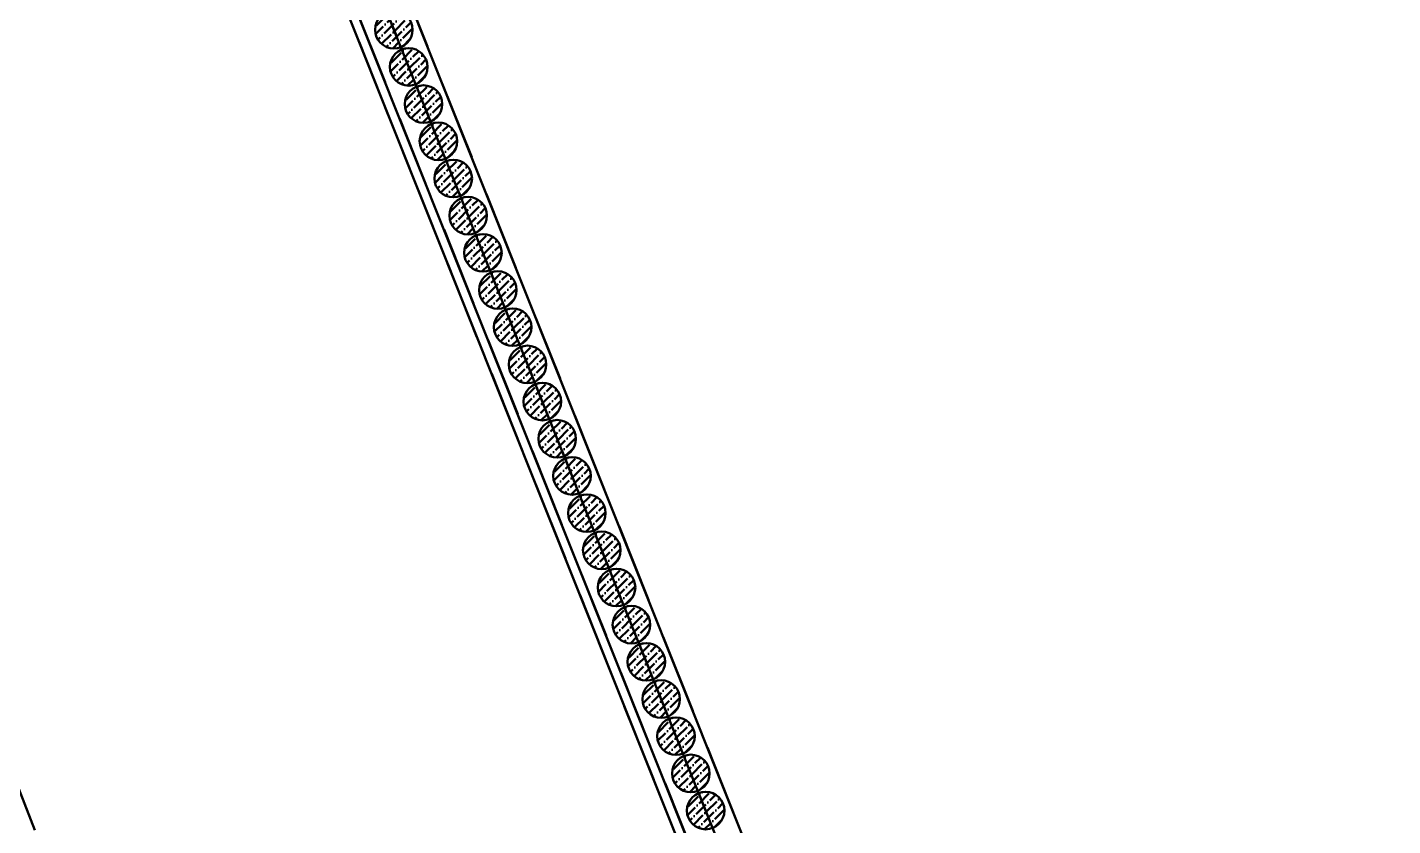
# Model space of a CAD drawing. Extents: x 9773 to 10136, y 10676 to 11757.
# Drawn here: x 9909.9 to 9964.5, y 11221.7 to 11253.6 of the extents above; entities that cross this region are included whole.
import ezdxf

# ---------------------------------------------------------------- set-up
doc = ezdxf.new("R2010")
doc.units = 0
for name, pattern in [('CONTI', [0]), ('DASHDOT', [1, 0.5, -0.25, 0, -0.25]), ('HIDDEN2', [4.7625, 3.175, -1.5875])]:
    doc.linetypes.add(name, pattern=pattern)
for name, color, linetype, lineweight in [('HATCH', 8, 'Continuous', 0), ('OSI', 3, 'DASHDOT', 9), ('SIZE', 142, 'Continuous', 9), ('ПС', 5, 'Continuous', 40)]:
    doc.layers.add(name, color=color, linetype=linetype, lineweight=lineweight)
doc.layers.add('HIDDEN', color=6, linetype='HIDDEN2')
doc.layers.add('PILE_HID', color=40, linetype='CONTI')
pattern_1 = [(45, (-56.15383, 138.01232), (0.1178658616, 0.4321748258), [0.555625, -0.111125, 0, -0.111125])]
pattern_2 = [(45, (-55.56034, 136.52646), (0.1178658616, 0.4321748258), [0.555625, -0.111125, 0, -0.111125])]
pattern_3 = [(45, (-54.96685, 135.0406), (0.1178658616, 0.4321748258), [0.555625, -0.111125, 0, -0.111125])]
pattern_4 = [(45, (-54.37336, 133.55475), (0.1178658616, 0.4321748258), [0.555625, -0.111125, 0, -0.111125])]
pattern_5 = [(45, (-53.77987, 132.0689), (0.1178658616, 0.4321748258), [0.555625, -0.111125, 0, -0.111125])]
pattern_6 = [(45, (-53.18637, 130.58303), (0.1178658616, 0.4321748258), [0.555625, -0.111125, 0, -0.111125])]
pattern_7 = [(45, (-52.59288, 129.09718), (0.1178658616, 0.4321748258), [0.555625, -0.111125, 0, -0.111125])]
pattern_8 = [(45, (-51.9994, 127.61132), (0.1178658616, 0.4321748258), [0.555625, -0.111125, 0, -0.111125])]
pattern_9 = [(45, (-51.4059, 126.12546), (0.1178658616, 0.4321748258), [0.555625, -0.111125, 0, -0.111125])]
pattern_10 = [(45, (-50.81241, 124.6396), (0.1178658616, 0.4321748258), [0.555625, -0.111125, 0, -0.111125])]
pattern_11 = [(45, (-50.21892, 123.15375), (0.1178658616, 0.4321748258), [0.555625, -0.111125, 0, -0.111125])]
pattern_12 = [(45, (-49.62543, 121.6679), (0.1178658616, 0.4321748258), [0.555625, -0.111125, 0, -0.111125])]
pattern_13 = [(45, (-49.03194, 120.18204), (0.1178658616, 0.4321748258), [0.555625, -0.111125, 0, -0.111125])]
pattern_14 = [(45, (-48.43845, 118.69618), (0.1178658616, 0.4321748258), [0.555625, -0.111125, 0, -0.111125])]
pattern_15 = [(45, (-47.84496, 117.21033), (0.1178658616, 0.4321748258), [0.555625, -0.111125, 0, -0.111125])]
pattern_16 = [(45, (-47.25147, 115.72447), (0.1178658616, 0.4321748258), [0.555625, -0.111125, 0, -0.111125])]
pattern_17 = [(45, (-46.65798, 114.23861), (0.1178658616, 0.4321748258), [0.555625, -0.111125, 0, -0.111125])]
pattern_18 = [(45, (-46.0645, 112.75276), (0.1178658616, 0.4321748258), [0.555625, -0.111125, 0, -0.111125])]
pattern_19 = [(45, (-45.471, 111.2669), (0.1178658616, 0.4321748258), [0.555625, -0.111125, 0, -0.111125])]
pattern_20 = [(45, (-44.8775, 109.78104), (0.1178658616, 0.4321748258), [0.555625, -0.111125, 0, -0.111125])]
pattern_21 = [(45, (-44.28402, 108.29519), (0.1178658616, 0.4321748258), [0.555625, -0.111125, 0, -0.111125])]
pattern_22 = [(45, (-43.69053, 106.80933), (0.1178658616, 0.4321748258), [0.555625, -0.111125, 0, -0.111125])]

# ---------------------------------------------------------------- blocks, each defined once
blk = doc.blocks.new('45245242')
at = {"layer": 'HATCH', "lineweight": 50}
h = blk.add_hatch(dxfattribs=at)
h.set_pattern_fill('ANSI36', color=5, scale=0.07)
h.set_pattern_definition(pattern_1)
h.paths.add_polyline_path([(9924.322, 11254.196, 0.306578), (9923.851, 11253.5, 0.095507), (9923.905, 11253.221), (9924.601, 11253.5)])
h.paths.add_polyline_path([(9924.322, 11254.196), (9924.601, 11253.5), (9925.297, 11253.779, 0.414214)])
h.paths.add_polyline_path([(9925.351, 11253.5, 0.095507), (9925.297, 11253.779), (9924.601, 11253.5), (9924.88, 11252.804, 0.306578)])
h.paths.add_polyline_path([(9924.601, 11253.5), (9923.905, 11253.221, 0.414214), (9924.88, 11252.804)])
h = blk.add_hatch(dxfattribs=at)
h.set_pattern_fill('ANSI36', color=5, scale=0.07)
h.set_pattern_definition(pattern_2)
h.paths.add_polyline_path([(9924.916, 11252.71, 0.306578), (9924.445, 11252.014, 0.095507), (9924.498, 11251.735), (9925.195, 11252.014)])
h.paths.add_polyline_path([(9924.916, 11252.71), (9925.195, 11252.014), (9925.891, 11252.293, 0.414214)])
h.paths.add_polyline_path([(9925.945, 11252.014, 0.095507), (9925.891, 11252.293), (9925.195, 11252.014), (9925.473, 11251.318, 0.306578)])
h.paths.add_polyline_path([(9925.195, 11252.014), (9924.498, 11251.735, 0.414214), (9925.473, 11251.318)])
h = blk.add_hatch(dxfattribs=at)
h.set_pattern_fill('ANSI36', color=5, scale=0.07)
h.set_pattern_definition(pattern_3)
h.paths.add_polyline_path([(9925.509, 11251.224, 0.306578), (9925.038, 11250.528, 0.095507), (9925.092, 11250.249), (9925.788, 11250.528)])
h.paths.add_polyline_path([(9925.509, 11251.224), (9925.788, 11250.528), (9926.484, 11250.807, 0.414214)])
h.paths.add_polyline_path([(9926.538, 11250.528, 0.095507), (9926.484, 11250.807), (9925.788, 11250.528), (9926.067, 11249.832, 0.306578)])
h.paths.add_polyline_path([(9925.788, 11250.528), (9925.092, 11250.249, 0.414214), (9926.067, 11249.832)])
h = blk.add_hatch(dxfattribs=at)
h.set_pattern_fill('ANSI36', color=5, scale=0.07)
h.set_pattern_definition(pattern_4)
h.paths.add_polyline_path([(9926.103, 11249.739, 0.306578), (9925.632, 11249.042, 0.095507), (9925.685, 11248.763), (9926.382, 11249.042)])
h.paths.add_polyline_path([(9926.103, 11249.739), (9926.382, 11249.042), (9927.078, 11249.321, 0.414214)])
h.paths.add_polyline_path([(9927.132, 11249.042, 0.095507), (9927.078, 11249.321), (9926.382, 11249.042), (9926.66, 11248.346, 0.306578)])
h.paths.add_polyline_path([(9926.382, 11249.042), (9925.685, 11248.763, 0.414214), (9926.66, 11248.346)])
h = blk.add_hatch(dxfattribs=at)
h.set_pattern_fill('ANSI36', color=5, scale=0.07)
h.set_pattern_definition(pattern_5)
h.paths.add_polyline_path([(9926.696, 11248.253, 0.306578), (9926.225, 11247.556, 0.095507), (9926.279, 11247.278), (9926.975, 11247.556)])
h.paths.add_polyline_path([(9926.696, 11248.253), (9926.975, 11247.556), (9927.671, 11247.835, 0.414214)])
h.paths.add_polyline_path([(9927.725, 11247.556, 0.095507), (9927.671, 11247.835), (9926.975, 11247.556), (9927.254, 11246.86, 0.306578)])
h.paths.add_polyline_path([(9926.975, 11247.556), (9926.279, 11247.278, 0.414214), (9927.254, 11246.86)])
h = blk.add_hatch(dxfattribs=at)
h.set_pattern_fill('ANSI36', color=5, scale=0.07)
h.set_pattern_definition(pattern_6)
h.paths.add_polyline_path([(9927.29, 11246.767, 0.306578), (9926.819, 11246.071, 0.095507), (9926.872, 11245.792), (9927.569, 11246.071)])
h.paths.add_polyline_path([(9927.29, 11246.767), (9927.569, 11246.071), (9928.265, 11246.349, 0.414214)])
h.paths.add_polyline_path([(9928.319, 11246.071, 0.095507), (9928.265, 11246.349), (9927.569, 11246.071), (9927.847, 11245.374, 0.306578)])
h.paths.add_polyline_path([(9927.569, 11246.071), (9926.872, 11245.792, 0.414214), (9927.847, 11245.374)])
h = blk.add_hatch(dxfattribs=at)
h.set_pattern_fill('ANSI36', color=5, scale=0.07)
h.set_pattern_definition(pattern_7)
h.paths.add_polyline_path([(9927.883, 11245.281, 0.306578), (9927.412, 11244.585, 0.095507), (9927.466, 11244.306), (9928.162, 11244.585)])
h.paths.add_polyline_path([(9927.883, 11245.281), (9928.162, 11244.585), (9928.858, 11244.863, 0.414214)])
h.paths.add_polyline_path([(9928.912, 11244.585, 0.095507), (9928.858, 11244.863), (9928.162, 11244.585), (9928.441, 11243.888, 0.306578)])
h.paths.add_polyline_path([(9928.162, 11244.585), (9927.466, 11244.306, 0.414214), (9928.441, 11243.888)])
h = blk.add_hatch(dxfattribs=at)
h.set_pattern_fill('ANSI36', color=5, scale=0.07)
h.set_pattern_definition(pattern_8)
h.paths.add_polyline_path([(9928.477, 11243.795, 0.306578), (9928.006, 11243.099, 0.095507), (9928.059, 11242.82), (9928.756, 11243.099)])
h.paths.add_polyline_path([(9928.477, 11243.795), (9928.756, 11243.099), (9929.452, 11243.378, 0.414214)])
h.paths.add_polyline_path([(9929.506, 11243.099, 0.095507), (9929.452, 11243.378), (9928.756, 11243.099), (9929.034, 11242.403, 0.306578)])
h.paths.add_polyline_path([(9928.756, 11243.099), (9928.059, 11242.82, 0.414214), (9929.034, 11242.403)])
h = blk.add_hatch(dxfattribs=at)
h.set_pattern_fill('ANSI36', color=5, scale=0.07)
h.set_pattern_definition(pattern_9)
h.paths.add_polyline_path([(9929.07, 11242.309, 0.306578), (9928.599, 11241.613, 0.095507), (9928.653, 11241.334), (9929.349, 11241.613)])
h.paths.add_polyline_path([(9929.07, 11242.309), (9929.349, 11241.613), (9930.045, 11241.892, 0.414214)])
h.paths.add_polyline_path([(9930.099, 11241.613, 0.095507), (9930.045, 11241.892), (9929.349, 11241.613), (9929.628, 11240.917, 0.306578)])
h.paths.add_polyline_path([(9929.349, 11241.613), (9928.653, 11241.334, 0.414214), (9929.628, 11240.917)])
h = blk.add_hatch(dxfattribs=at)
h.set_pattern_fill('ANSI36', color=5, scale=0.07)
h.set_pattern_definition(pattern_10)
h.paths.add_polyline_path([(9929.664, 11240.823, 0.306578), (9929.193, 11240.127, 0.095507), (9929.246, 11239.848), (9929.943, 11240.127)])
h.paths.add_polyline_path([(9929.664, 11240.823), (9929.943, 11240.127), (9930.639, 11240.406, 0.414214)])
h.paths.add_polyline_path([(9930.693, 11240.127, 0.095507), (9930.639, 11240.406), (9929.943, 11240.127), (9930.221, 11239.431, 0.306578)])
h.paths.add_polyline_path([(9929.943, 11240.127), (9929.246, 11239.848, 0.414214), (9930.221, 11239.431)])
h = blk.add_hatch(dxfattribs=at)
h.set_pattern_fill('ANSI36', color=5, scale=0.07)
h.set_pattern_definition(pattern_11)
h.paths.add_polyline_path([(9930.257, 11239.338, 0.306578), (9929.786, 11238.641, 0.095507), (9929.84, 11238.362), (9930.536, 11238.641)])
h.paths.add_polyline_path([(9930.257, 11239.338), (9930.536, 11238.641), (9931.232, 11238.92, 0.414214)])
h.paths.add_polyline_path([(9931.286, 11238.641, 0.095507), (9931.232, 11238.92), (9930.536, 11238.641), (9930.815, 11237.945, 0.306578)])
h.paths.add_polyline_path([(9930.536, 11238.641), (9929.84, 11238.362, 0.414214), (9930.815, 11237.945)])
h = blk.add_hatch(dxfattribs=at)
h.set_pattern_fill('ANSI36', color=5, scale=0.07)
h.set_pattern_definition(pattern_12)
h.paths.add_polyline_path([(9930.851, 11237.852, 0.306578), (9930.38, 11237.155, 0.095507), (9930.433, 11236.877), (9931.13, 11237.155)])
h.paths.add_polyline_path([(9930.851, 11237.852), (9931.13, 11237.155), (9931.826, 11237.434, 0.414214)])
h.paths.add_polyline_path([(9931.88, 11237.155, 0.095507), (9931.826, 11237.434), (9931.13, 11237.155), (9931.408, 11236.459, 0.306578)])
h.paths.add_polyline_path([(9931.13, 11237.155), (9930.433, 11236.877, 0.414214), (9931.408, 11236.459)])
h = blk.add_hatch(dxfattribs=at)
h.set_pattern_fill('ANSI36', color=5, scale=0.07)
h.set_pattern_definition(pattern_13)
h.paths.add_polyline_path([(9931.444, 11236.366, 0.306578), (9930.973, 11235.67, 0.095507), (9931.027, 11235.391), (9931.723, 11235.67)])
h.paths.add_polyline_path([(9931.444, 11236.366), (9931.723, 11235.67), (9932.419, 11235.948, 0.414214)])
h.paths.add_polyline_path([(9932.473, 11235.67, 0.095507), (9932.419, 11235.948), (9931.723, 11235.67), (9932.002, 11234.973, 0.306578)])
h.paths.add_polyline_path([(9931.723, 11235.67), (9931.027, 11235.391, 0.414214), (9932.002, 11234.973)])
h = blk.add_hatch(dxfattribs=at)
h.set_pattern_fill('ANSI36', color=5, scale=0.07)
h.set_pattern_definition(pattern_14)
h.paths.add_polyline_path([(9932.038, 11234.88, 0.306578), (9931.567, 11234.184, 0.095507), (9931.62, 11233.905), (9932.317, 11234.184)])
h.paths.add_polyline_path([(9932.038, 11234.88), (9932.317, 11234.184), (9933.013, 11234.462, 0.414214)])
h.paths.add_polyline_path([(9933.067, 11234.184, 0.095507), (9933.013, 11234.462), (9932.317, 11234.184), (9932.595, 11233.487, 0.306578)])
h.paths.add_polyline_path([(9932.317, 11234.184), (9931.62, 11233.905, 0.414214), (9932.595, 11233.487)])
h = blk.add_hatch(dxfattribs=at)
h.set_pattern_fill('ANSI36', color=5, scale=0.07)
h.set_pattern_definition(pattern_15)
h.paths.add_polyline_path([(9932.631, 11233.394, 0.306578), (9932.16, 11232.698, 0.095507), (9932.214, 11232.419), (9932.91, 11232.698)])
h.paths.add_polyline_path([(9932.631, 11233.394), (9932.91, 11232.698), (9933.606, 11232.977, 0.414214)])
h.paths.add_polyline_path([(9933.66, 11232.698, 0.095507), (9933.606, 11232.977), (9932.91, 11232.698), (9933.189, 11232.002, 0.306578)])
h.paths.add_polyline_path([(9932.91, 11232.698), (9932.214, 11232.419, 0.414214), (9933.189, 11232.002)])
h = blk.add_hatch(dxfattribs=at)
h.set_pattern_fill('ANSI36', color=5, scale=0.07)
h.set_pattern_definition(pattern_16)
h.paths.add_polyline_path([(9933.225, 11231.908, 0.306578), (9932.754, 11231.212, 0.095507), (9932.807, 11230.933), (9933.504, 11231.212)])
h.paths.add_polyline_path([(9933.225, 11231.908), (9933.504, 11231.212), (9934.2, 11231.491, 0.414214)])
h.paths.add_polyline_path([(9934.254, 11231.212, 0.095507), (9934.2, 11231.491), (9933.504, 11231.212), (9933.782, 11230.516, 0.306578)])
h.paths.add_polyline_path([(9933.504, 11231.212), (9932.807, 11230.933, 0.414214), (9933.782, 11230.516)])
h = blk.add_hatch(dxfattribs=at)
h.set_pattern_fill('ANSI36', color=5, scale=0.07)
h.set_pattern_definition(pattern_17)
h.paths.add_polyline_path([(9933.818, 11230.422, 0.306578), (9933.347, 11229.726, 0.095507), (9933.401, 11229.447), (9934.097, 11229.726)])
h.paths.add_polyline_path([(9933.818, 11230.422), (9934.097, 11229.726), (9934.793, 11230.005, 0.414214)])
h.paths.add_polyline_path([(9934.847, 11229.726, 0.095507), (9934.793, 11230.005), (9934.097, 11229.726), (9934.376, 11229.03, 0.306578)])
h.paths.add_polyline_path([(9934.097, 11229.726), (9933.401, 11229.447, 0.414214), (9934.376, 11229.03)])
h = blk.add_hatch(dxfattribs=at)
h.set_pattern_fill('ANSI36', color=5, scale=0.07)
h.set_pattern_definition(pattern_18)
h.paths.add_polyline_path([(9934.412, 11228.937, 0.306578), (9933.941, 11228.24, 0.095507), (9933.994, 11227.961), (9934.691, 11228.24)])
h.paths.add_polyline_path([(9934.412, 11228.937), (9934.691, 11228.24), (9935.387, 11228.519, 0.414214)])
h.paths.add_polyline_path([(9935.441, 11228.24, 0.095507), (9935.387, 11228.519), (9934.691, 11228.24), (9934.969, 11227.544, 0.306578)])
h.paths.add_polyline_path([(9934.691, 11228.24), (9933.994, 11227.961, 0.414214), (9934.969, 11227.544)])
h = blk.add_hatch(dxfattribs=at)
h.set_pattern_fill('ANSI36', color=5, scale=0.07)
h.set_pattern_definition(pattern_19)
h.paths.add_polyline_path([(9935.005, 11227.451, 0.306578), (9934.534, 11226.754, 0.095507), (9934.588, 11226.476), (9935.284, 11226.754)])
h.paths.add_polyline_path([(9935.005, 11227.451), (9935.284, 11226.754), (9935.98, 11227.033, 0.414214)])
h.paths.add_polyline_path([(9936.034, 11226.754, 0.095507), (9935.98, 11227.033), (9935.284, 11226.754), (9935.563, 11226.058, 0.306578)])
h.paths.add_polyline_path([(9935.284, 11226.754), (9934.588, 11226.476, 0.414214), (9935.563, 11226.058)])
h = blk.add_hatch(dxfattribs=at)
h.set_pattern_fill('ANSI36', color=5, scale=0.07)
h.set_pattern_definition(pattern_20)
h.paths.add_polyline_path([(9935.599, 11225.965, 0.306578), (9935.128, 11225.269, 0.095507), (9935.181, 11224.99), (9935.878, 11225.269)])
h.paths.add_polyline_path([(9935.599, 11225.965), (9935.878, 11225.269), (9936.574, 11225.547, 0.414214)])
h.paths.add_polyline_path([(9936.628, 11225.269, 0.095507), (9936.574, 11225.547), (9935.878, 11225.269), (9936.156, 11224.572, 0.306578)])
h.paths.add_polyline_path([(9935.878, 11225.269), (9935.181, 11224.99, 0.414214), (9936.156, 11224.572)])
h = blk.add_hatch(dxfattribs=at)
h.set_pattern_fill('ANSI36', color=5, scale=0.07)
h.set_pattern_definition(pattern_21)
h.paths.add_polyline_path([(9936.192, 11224.479, 0.306578), (9935.721, 11223.783, 0.095507), (9935.775, 11223.504), (9936.471, 11223.783)])
h.paths.add_polyline_path([(9936.192, 11224.479), (9936.471, 11223.783), (9937.167, 11224.061, 0.414214)])
h.paths.add_polyline_path([(9937.221, 11223.783, 0.095507), (9937.167, 11224.061), (9936.471, 11223.783), (9936.75, 11223.086, 0.306578)])
h.paths.add_polyline_path([(9936.471, 11223.783), (9935.775, 11223.504, 0.414214), (9936.75, 11223.086)])
h = blk.add_hatch(dxfattribs=at)
h.set_pattern_fill('ANSI36', color=5, scale=0.07)
h.set_pattern_definition(pattern_22)
h.paths.add_polyline_path([(9936.786, 11222.993, 0.306578), (9936.314, 11222.297, 0.095507), (9936.368, 11222.018), (9937.064, 11222.297)])
h.paths.add_polyline_path([(9936.786, 11222.993), (9937.064, 11222.297), (9937.761, 11222.576, 0.414214)])
h.paths.add_polyline_path([(9937.814, 11222.297, 0.095507), (9937.761, 11222.576), (9937.064, 11222.297), (9937.343, 11221.601, 0.306578)])
h.paths.add_polyline_path([(9937.064, 11222.297), (9936.368, 11222.018, 0.414214), (9937.343, 11221.601)])
at = {"layer": 'HIDDEN', "color": 5, "lineweight": 50}
blk.add_line((9939.554, 11146.039), (9907.096, 11229.645), dxfattribs=at)
for points in [[(9912.194, 11285.91), (9910.708, 11285.316), (9949.508, 11188.178), (9950.994, 11188.772), (9951.958, 11186.357), (9950.472, 11185.764), (9962.582, 11159.026), (9962.773, 11158.971), (9964.525, 11160.069), (9953.431, 11184.56), (9954.817, 11185.13), (9952.258, 11191.538), (9950.679, 11190.908), (9913.437, 11284.145), (9915.016, 11284.776), (9912.494, 11291.091)], [(9911.191, 11284.109), (9910.847, 11283.972), (9948.682, 11189.248), (9949.026, 11189.386)]]:
    blk.add_lwpolyline(points, dxfattribs=at)
at = {"layer": 'OSI', "color": 5, "lineweight": 50, "ltscale": 2, "flags": 128}
blk.add_lwpolyline([(9860.073, 11421.816), (9861.045, 11418.751), (9862.016, 11415.686), (9863.952, 11409.577), (9866.625, 11402.227), (9869.308, 11394.849), (9872.607, 11385.409), (9876.019, 11376.023), (9879.525, 11366.729), (9883.125, 11357.451), (9886.79, 11348.177), (9890.491, 11338.898), (9910.357, 11289.16), (9911.843, 11289.754), (9913.624, 11285.296), (9912.138, 11284.703), (9950.121, 11189.608), (9952.304, 11190.48)], dxfattribs=at)
at = {"layer": 'PILE_HID', "color": 5, "lineweight": 50, "ltscale": 100}
for centre in [(9924.601, 11253.5), (9925.195, 11252.014), (9925.788, 11250.528), (9926.382, 11249.042), (9926.975, 11247.556), (9927.569, 11246.071), (9928.162, 11244.585), (9928.756, 11243.099), (9929.349, 11241.613), (9929.943, 11240.127), (9930.536, 11238.641), (9931.13, 11237.155), (9931.723, 11235.67), (9932.317, 11234.184), (9932.91, 11232.698), (9933.504, 11231.212), (9934.097, 11229.726), (9934.691, 11228.24), (9935.284, 11226.754), (9935.878, 11225.269), (9936.471, 11223.783), (9937.064, 11222.297)]:
    blk.add_circle(centre, 0.75, dxfattribs=at)

msp = doc.modelspace()

# ---------------------------------------------------------------- hatches: boundary and pattern name
at = {"layer": 'ПС', "lineweight": 50}
h = msp.add_hatch(dxfattribs=at)
h.set_pattern_fill('ANSI36', color=5, scale=0.07)
h.set_pattern_definition(pattern_1)
h.paths.add_polyline_path([(9924.322, 11254.196, 0.306578), (9923.851, 11253.5, 0.095507), (9923.905, 11253.221), (9924.601, 11253.5)])
h.paths.add_polyline_path([(9924.322, 11254.196), (9924.601, 11253.5), (9925.297, 11253.779, 0.414214)])
h.paths.add_polyline_path([(9925.351, 11253.5, 0.095507), (9925.297, 11253.779), (9924.601, 11253.5), (9924.88, 11252.804, 0.306578)])
h.paths.add_polyline_path([(9924.601, 11253.5), (9923.905, 11253.221, 0.414214), (9924.88, 11252.804)])
h = msp.add_hatch(dxfattribs=at)
h.set_pattern_fill('ANSI36', color=5, scale=0.07)
h.set_pattern_definition(pattern_2)
h.paths.add_polyline_path([(9924.916, 11252.71, 0.306578), (9924.445, 11252.014, 0.095507), (9924.498, 11251.735), (9925.195, 11252.014)])
h.paths.add_polyline_path([(9924.916, 11252.71), (9925.195, 11252.014), (9925.891, 11252.293, 0.414214)])
h.paths.add_polyline_path([(9925.945, 11252.014, 0.095507), (9925.891, 11252.293), (9925.195, 11252.014), (9925.473, 11251.318, 0.306578)])
h.paths.add_polyline_path([(9925.195, 11252.014), (9924.498, 11251.735, 0.414214), (9925.473, 11251.318)])
h = msp.add_hatch(dxfattribs=at)
h.set_pattern_fill('ANSI36', color=5, scale=0.07)
h.set_pattern_definition(pattern_3)
h.paths.add_polyline_path([(9925.509, 11251.224, 0.306578), (9925.038, 11250.528, 0.095507), (9925.092, 11250.249), (9925.788, 11250.528)])
h.paths.add_polyline_path([(9925.509, 11251.224), (9925.788, 11250.528), (9926.484, 11250.807, 0.414214)])
h.paths.add_polyline_path([(9926.538, 11250.528, 0.095507), (9926.484, 11250.807), (9925.788, 11250.528), (9926.067, 11249.832, 0.306578)])
h.paths.add_polyline_path([(9925.788, 11250.528), (9925.092, 11250.249, 0.414214), (9926.067, 11249.832)])
h = msp.add_hatch(dxfattribs=at)
h.set_pattern_fill('ANSI36', color=5, scale=0.07)
h.set_pattern_definition(pattern_4)
h.paths.add_polyline_path([(9926.103, 11249.739, 0.306578), (9925.632, 11249.042, 0.095507), (9925.685, 11248.763), (9926.382, 11249.042)])
h.paths.add_polyline_path([(9926.103, 11249.739), (9926.382, 11249.042), (9927.078, 11249.321, 0.414214)])
h.paths.add_polyline_path([(9927.132, 11249.042, 0.095507), (9927.078, 11249.321), (9926.382, 11249.042), (9926.66, 11248.346, 0.306578)])
h.paths.add_polyline_path([(9926.382, 11249.042), (9925.685, 11248.763, 0.414214), (9926.66, 11248.346)])
h = msp.add_hatch(dxfattribs=at)
h.set_pattern_fill('ANSI36', color=5, scale=0.07)
h.set_pattern_definition(pattern_5)
h.paths.add_polyline_path([(9926.696, 11248.253, 0.306578), (9926.225, 11247.556, 0.095507), (9926.279, 11247.278), (9926.975, 11247.556)])
h.paths.add_polyline_path([(9926.696, 11248.253), (9926.975, 11247.556), (9927.671, 11247.835, 0.414214)])
h.paths.add_polyline_path([(9927.725, 11247.556, 0.095507), (9927.671, 11247.835), (9926.975, 11247.556), (9927.254, 11246.86, 0.306578)])
h.paths.add_polyline_path([(9926.975, 11247.556), (9926.279, 11247.278, 0.414214), (9927.254, 11246.86)])
h = msp.add_hatch(dxfattribs=at)
h.set_pattern_fill('ANSI36', color=5, scale=0.07)
h.set_pattern_definition(pattern_6)
h.paths.add_polyline_path([(9927.29, 11246.767, 0.306578), (9926.819, 11246.071, 0.095507), (9926.872, 11245.792), (9927.569, 11246.071)])
h.paths.add_polyline_path([(9927.29, 11246.767), (9927.569, 11246.071), (9928.265, 11246.349, 0.414214)])
h.paths.add_polyline_path([(9928.319, 11246.071, 0.095507), (9928.265, 11246.349), (9927.569, 11246.071), (9927.847, 11245.374, 0.306578)])
h.paths.add_polyline_path([(9927.569, 11246.071), (9926.872, 11245.792, 0.414214), (9927.847, 11245.374)])
h = msp.add_hatch(dxfattribs=at)
h.set_pattern_fill('ANSI36', color=5, scale=0.07)
h.set_pattern_definition(pattern_7)
h.paths.add_polyline_path([(9927.883, 11245.281, 0.306578), (9927.412, 11244.585, 0.095507), (9927.466, 11244.306), (9928.162, 11244.585)])
h.paths.add_polyline_path([(9927.883, 11245.281), (9928.162, 11244.585), (9928.858, 11244.863, 0.414214)])
h.paths.add_polyline_path([(9928.912, 11244.585, 0.095507), (9928.858, 11244.863), (9928.162, 11244.585), (9928.441, 11243.888, 0.306578)])
h.paths.add_polyline_path([(9928.162, 11244.585), (9927.466, 11244.306, 0.414214), (9928.441, 11243.888)])
h = msp.add_hatch(dxfattribs=at)
h.set_pattern_fill('ANSI36', color=5, scale=0.07)
h.set_pattern_definition(pattern_8)
h.paths.add_polyline_path([(9928.477, 11243.795, 0.306578), (9928.006, 11243.099, 0.095507), (9928.059, 11242.82), (9928.756, 11243.099)])
h.paths.add_polyline_path([(9928.477, 11243.795), (9928.756, 11243.099), (9929.452, 11243.378, 0.414214)])
h.paths.add_polyline_path([(9929.506, 11243.099, 0.095507), (9929.452, 11243.378), (9928.756, 11243.099), (9929.034, 11242.403, 0.306578)])
h.paths.add_polyline_path([(9928.756, 11243.099), (9928.059, 11242.82, 0.414214), (9929.034, 11242.403)])
h = msp.add_hatch(dxfattribs=at)
h.set_pattern_fill('ANSI36', color=5, scale=0.07)
h.set_pattern_definition(pattern_9)
h.paths.add_polyline_path([(9929.07, 11242.309, 0.306578), (9928.599, 11241.613, 0.095507), (9928.653, 11241.334), (9929.349, 11241.613)])
h.paths.add_polyline_path([(9929.07, 11242.309), (9929.349, 11241.613), (9930.045, 11241.892, 0.414214)])
h.paths.add_polyline_path([(9930.099, 11241.613, 0.095507), (9930.045, 11241.892), (9929.349, 11241.613), (9929.628, 11240.917, 0.306578)])
h.paths.add_polyline_path([(9929.349, 11241.613), (9928.653, 11241.334, 0.414214), (9929.628, 11240.917)])
h = msp.add_hatch(dxfattribs=at)
h.set_pattern_fill('ANSI36', color=5, scale=0.07)
h.set_pattern_definition(pattern_10)
h.paths.add_polyline_path([(9929.664, 11240.823, 0.306578), (9929.193, 11240.127, 0.095507), (9929.246, 11239.848), (9929.943, 11240.127)])
h.paths.add_polyline_path([(9929.664, 11240.823), (9929.943, 11240.127), (9930.639, 11240.406, 0.414214)])
h.paths.add_polyline_path([(9930.693, 11240.127, 0.095507), (9930.639, 11240.406), (9929.943, 11240.127), (9930.221, 11239.431, 0.306578)])
h.paths.add_polyline_path([(9929.943, 11240.127), (9929.246, 11239.848, 0.414214), (9930.221, 11239.431)])
h = msp.add_hatch(dxfattribs=at)
h.set_pattern_fill('ANSI36', color=5, scale=0.07)
h.set_pattern_definition(pattern_11)
h.paths.add_polyline_path([(9930.257, 11239.338, 0.306578), (9929.786, 11238.641, 0.095507), (9929.84, 11238.362), (9930.536, 11238.641)])
h.paths.add_polyline_path([(9930.257, 11239.338), (9930.536, 11238.641), (9931.232, 11238.92, 0.414214)])
h.paths.add_polyline_path([(9931.286, 11238.641, 0.095507), (9931.232, 11238.92), (9930.536, 11238.641), (9930.815, 11237.945, 0.306578)])
h.paths.add_polyline_path([(9930.536, 11238.641), (9929.84, 11238.362, 0.414214), (9930.815, 11237.945)])
h = msp.add_hatch(dxfattribs=at)
h.set_pattern_fill('ANSI36', color=5, scale=0.07)
h.set_pattern_definition(pattern_12)
h.paths.add_polyline_path([(9930.851, 11237.852, 0.306578), (9930.38, 11237.155, 0.095507), (9930.433, 11236.877), (9931.13, 11237.155)])
h.paths.add_polyline_path([(9930.851, 11237.852), (9931.13, 11237.155), (9931.826, 11237.434, 0.414214)])
h.paths.add_polyline_path([(9931.88, 11237.155, 0.095507), (9931.826, 11237.434), (9931.13, 11237.155), (9931.408, 11236.459, 0.306578)])
h.paths.add_polyline_path([(9931.13, 11237.155), (9930.433, 11236.877, 0.414214), (9931.408, 11236.459)])
h = msp.add_hatch(dxfattribs=at)
h.set_pattern_fill('ANSI36', color=5, scale=0.07)
h.set_pattern_definition(pattern_13)
h.paths.add_polyline_path([(9931.444, 11236.366, 0.306578), (9930.973, 11235.67, 0.095507), (9931.027, 11235.391), (9931.723, 11235.67)])
h.paths.add_polyline_path([(9931.444, 11236.366), (9931.723, 11235.67), (9932.419, 11235.948, 0.414214)])
h.paths.add_polyline_path([(9932.473, 11235.67, 0.095507), (9932.419, 11235.948), (9931.723, 11235.67), (9932.002, 11234.973, 0.306578)])
h.paths.add_polyline_path([(9931.723, 11235.67), (9931.027, 11235.391, 0.414214), (9932.002, 11234.973)])
h = msp.add_hatch(dxfattribs=at)
h.set_pattern_fill('ANSI36', color=5, scale=0.07)
h.set_pattern_definition(pattern_14)
h.paths.add_polyline_path([(9932.038, 11234.88, 0.306578), (9931.567, 11234.184, 0.095507), (9931.62, 11233.905), (9932.317, 11234.184)])
h.paths.add_polyline_path([(9932.038, 11234.88), (9932.317, 11234.184), (9933.013, 11234.462, 0.414214)])
h.paths.add_polyline_path([(9933.067, 11234.184, 0.095507), (9933.013, 11234.462), (9932.317, 11234.184), (9932.595, 11233.487, 0.306578)])
h.paths.add_polyline_path([(9932.317, 11234.184), (9931.62, 11233.905, 0.414214), (9932.595, 11233.487)])
h = msp.add_hatch(dxfattribs=at)
h.set_pattern_fill('ANSI36', color=5, scale=0.07)
h.set_pattern_definition(pattern_15)
h.paths.add_polyline_path([(9932.631, 11233.394, 0.306578), (9932.16, 11232.698, 0.095507), (9932.214, 11232.419), (9932.91, 11232.698)])
h.paths.add_polyline_path([(9932.631, 11233.394), (9932.91, 11232.698), (9933.606, 11232.977, 0.414214)])
h.paths.add_polyline_path([(9933.66, 11232.698, 0.095507), (9933.606, 11232.977), (9932.91, 11232.698), (9933.189, 11232.002, 0.306578)])
h.paths.add_polyline_path([(9932.91, 11232.698), (9932.214, 11232.419, 0.414214), (9933.189, 11232.002)])
h = msp.add_hatch(dxfattribs=at)
h.set_pattern_fill('ANSI36', color=5, scale=0.07)
h.set_pattern_definition(pattern_16)
h.paths.add_polyline_path([(9933.225, 11231.908, 0.306578), (9932.754, 11231.212, 0.095507), (9932.807, 11230.933), (9933.504, 11231.212)])
h.paths.add_polyline_path([(9933.225, 11231.908), (9933.504, 11231.212), (9934.2, 11231.491, 0.414214)])
h.paths.add_polyline_path([(9934.254, 11231.212, 0.095507), (9934.2, 11231.491), (9933.504, 11231.212), (9933.782, 11230.516, 0.306578)])
h.paths.add_polyline_path([(9933.504, 11231.212), (9932.807, 11230.933, 0.414214), (9933.782, 11230.516)])
h = msp.add_hatch(dxfattribs=at)
h.set_pattern_fill('ANSI36', color=5, scale=0.07)
h.set_pattern_definition(pattern_17)
h.paths.add_polyline_path([(9933.818, 11230.422, 0.306578), (9933.347, 11229.726, 0.095507), (9933.401, 11229.447), (9934.097, 11229.726)])
h.paths.add_polyline_path([(9933.818, 11230.422), (9934.097, 11229.726), (9934.793, 11230.005, 0.414214)])
h.paths.add_polyline_path([(9934.847, 11229.726, 0.095507), (9934.793, 11230.005), (9934.097, 11229.726), (9934.376, 11229.03, 0.306578)])
h.paths.add_polyline_path([(9934.097, 11229.726), (9933.401, 11229.447, 0.414214), (9934.376, 11229.03)])
h = msp.add_hatch(dxfattribs=at)
h.set_pattern_fill('ANSI36', color=5, scale=0.07)
h.set_pattern_definition(pattern_18)
h.paths.add_polyline_path([(9934.412, 11228.937, 0.306578), (9933.941, 11228.24, 0.095507), (9933.994, 11227.961), (9934.691, 11228.24)])
h.paths.add_polyline_path([(9934.412, 11228.937), (9934.691, 11228.24), (9935.387, 11228.519, 0.414214)])
h.paths.add_polyline_path([(9935.441, 11228.24, 0.095507), (9935.387, 11228.519), (9934.691, 11228.24), (9934.969, 11227.544, 0.306578)])
h.paths.add_polyline_path([(9934.691, 11228.24), (9933.994, 11227.961, 0.414214), (9934.969, 11227.544)])
h = msp.add_hatch(dxfattribs=at)
h.set_pattern_fill('ANSI36', color=5, scale=0.07)
h.set_pattern_definition(pattern_19)
h.paths.add_polyline_path([(9935.005, 11227.451, 0.306578), (9934.534, 11226.754, 0.095507), (9934.588, 11226.476), (9935.284, 11226.754)])
h.paths.add_polyline_path([(9935.005, 11227.451), (9935.284, 11226.754), (9935.98, 11227.033, 0.414214)])
h.paths.add_polyline_path([(9936.034, 11226.754, 0.095507), (9935.98, 11227.033), (9935.284, 11226.754), (9935.563, 11226.058, 0.306578)])
h.paths.add_polyline_path([(9935.284, 11226.754), (9934.588, 11226.476, 0.414214), (9935.563, 11226.058)])
h = msp.add_hatch(dxfattribs=at)
h.set_pattern_fill('ANSI36', color=5, scale=0.07)
h.set_pattern_definition(pattern_20)
h.paths.add_polyline_path([(9935.599, 11225.965, 0.306578), (9935.128, 11225.269, 0.095507), (9935.181, 11224.99), (9935.878, 11225.269)])
h.paths.add_polyline_path([(9935.599, 11225.965), (9935.878, 11225.269), (9936.574, 11225.547, 0.414214)])
h.paths.add_polyline_path([(9936.628, 11225.269, 0.095507), (9936.574, 11225.547), (9935.878, 11225.269), (9936.156, 11224.572, 0.306578)])
h.paths.add_polyline_path([(9935.878, 11225.269), (9935.181, 11224.99, 0.414214), (9936.156, 11224.572)])
h = msp.add_hatch(dxfattribs=at)
h.set_pattern_fill('ANSI36', color=5, scale=0.07)
h.set_pattern_definition(pattern_21)
h.paths.add_polyline_path([(9936.192, 11224.479, 0.306578), (9935.721, 11223.783, 0.095507), (9935.775, 11223.504), (9936.471, 11223.783)])
h.paths.add_polyline_path([(9936.192, 11224.479), (9936.471, 11223.783), (9937.167, 11224.061, 0.414214)])
h.paths.add_polyline_path([(9937.221, 11223.783, 0.095507), (9937.167, 11224.061), (9936.471, 11223.783), (9936.75, 11223.086, 0.306578)])
h.paths.add_polyline_path([(9936.471, 11223.783), (9935.775, 11223.504, 0.414214), (9936.75, 11223.086)])
h = msp.add_hatch(dxfattribs=at)
h.set_pattern_fill('ANSI36', color=5, scale=0.07)
h.set_pattern_definition(pattern_22)
h.paths.add_polyline_path([(9936.786, 11222.993, 0.306578), (9936.314, 11222.297, 0.095507), (9936.368, 11222.018), (9937.064, 11222.297)])
h.paths.add_polyline_path([(9936.786, 11222.993), (9937.064, 11222.297), (9937.761, 11222.576, 0.414214)])
h.paths.add_polyline_path([(9937.814, 11222.297, 0.095507), (9937.761, 11222.576), (9937.064, 11222.297), (9937.343, 11221.601, 0.306578)])
h.paths.add_polyline_path([(9937.064, 11222.297), (9936.368, 11222.018, 0.414214), (9937.343, 11221.601)])

# ---------------------------------------------------------------- linework, layer by layer
at = {"layer": 'ПС', "color": 5, "lineweight": 50, "ltscale": 2, "flags": 128}
msp.add_lwpolyline([(9860.073, 11421.816), (9861.045, 11418.751), (9862.016, 11415.686), (9863.952, 11409.577), (9866.625, 11402.227), (9869.308, 11394.849), (9872.607, 11385.409), (9876.019, 11376.023), (9879.525, 11366.729), (9883.125, 11357.451), (9886.79, 11348.177), (9890.491, 11338.898), (9910.357, 11289.16), (9911.843, 11289.754), (9913.624, 11285.296), (9912.138, 11284.703), (9950.121, 11189.608), (9952.304, 11190.48)], dxfattribs=at)
at = {"layer": 'ПС', "color": 5, "lineweight": 50}
for points in [[(9912.194, 11285.91), (9910.708, 11285.316), (9949.508, 11188.178), (9950.994, 11188.772), (9951.958, 11186.357), (9950.472, 11185.764), (9962.582, 11159.026), (9962.773, 11158.971), (9964.525, 11160.069), (9953.431, 11184.56), (9954.817, 11185.13), (9952.258, 11191.538), (9950.679, 11190.908), (9913.437, 11284.145), (9915.016, 11284.776), (9912.494, 11291.091)], [(9911.191, 11284.109), (9910.847, 11283.972), (9948.682, 11189.248), (9949.026, 11189.386)]]:
    msp.add_lwpolyline(points, dxfattribs=at)
at = {"layer": 'ПС', "color": 5, "lineweight": 50, "ltscale": 100}
for centre in [(9924.601, 11253.5), (9925.195, 11252.014), (9925.788, 11250.528), (9926.382, 11249.042), (9926.975, 11247.556), (9927.569, 11246.071), (9928.162, 11244.585), (9928.756, 11243.099), (9929.349, 11241.613), (9929.943, 11240.127), (9930.536, 11238.641), (9931.13, 11237.155), (9931.723, 11235.67), (9932.317, 11234.184), (9932.91, 11232.698), (9933.504, 11231.212), (9934.097, 11229.726), (9934.691, 11228.24), (9935.284, 11226.754), (9935.878, 11225.269), (9936.471, 11223.783), (9937.064, 11222.297)]:
    msp.add_circle(centre, 0.75, dxfattribs=at)

# ---------------------------------------------------------------- block references
at = {"layer": 'SIZE'}
msp.add_blockref('45245242', (0, 0), dxfattribs=at)

doc.saveas('drawing.dxf')
